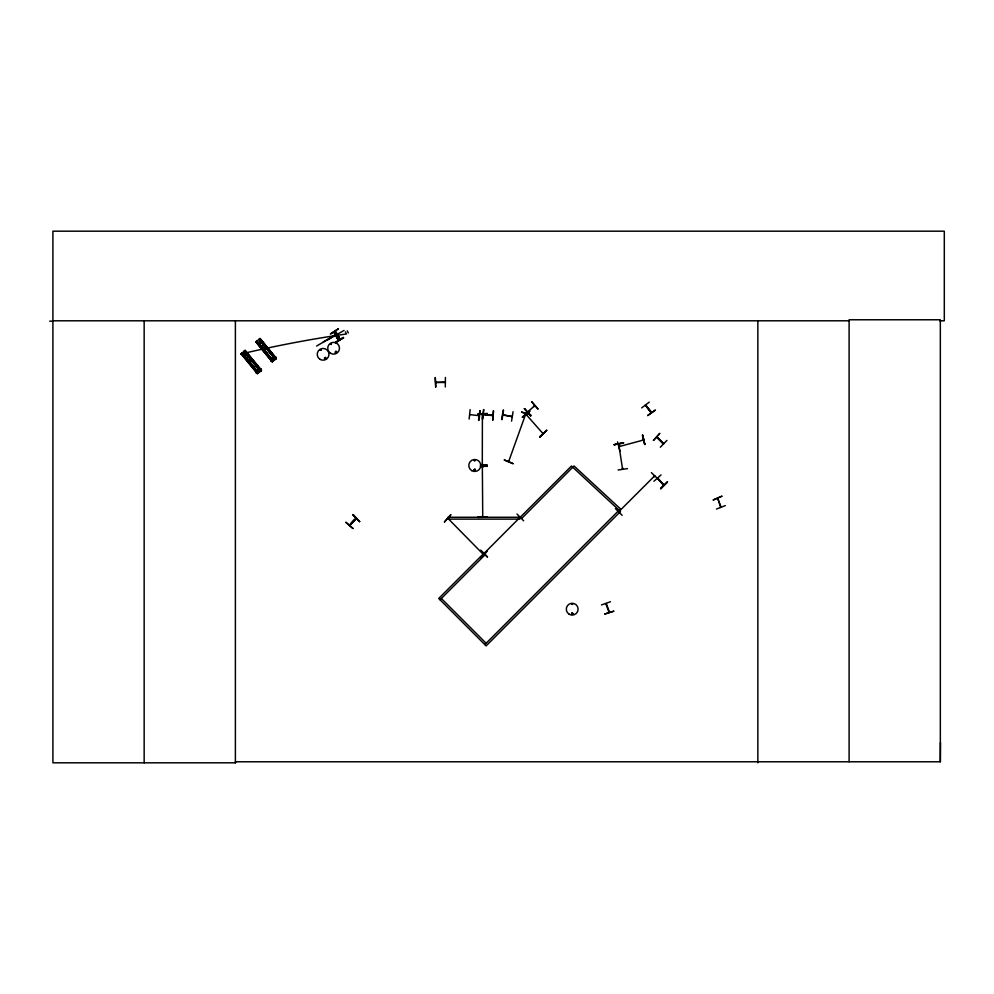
<?xml version="1.0" encoding="UTF-8"?>
<svg xmlns="http://www.w3.org/2000/svg" width="994" height="994" viewBox="0 0 994 994"><rect width="100%" height="100%" fill="white"/><g stroke="black" fill="none" stroke-linecap="round" stroke-linejoin="round"><path stroke-width="1.49" d="M939.653 320.801L944.3 320.801L944.3 231.18L52.906 231.18L52.906 762.82L235.528 762.82L235.404 761.777L940.336 761.777L940.473 742.555M618.715 444.219L622.579 469.156L622.89 468.348M619.25 444.877L619.138 444.156M483.482 554.54L448.095 518.545M448.605 519.067L448.033 518.508M482.972 554.018L483.569 554.652M657.742 437.633L656.748 437.174L663.396 443.97M609.496 612.205L606.29 603.507M479.021 415.641L469.876 414.635M483.593 414.635L492.689 415.206M470.15 409.615L469.131 419.058M479.841 410.795L478.561 420.213M479.046 420.263L480.189 410.833M482.326 418.996L483.519 409.578M482.724 419.046L483.867 409.615M482.301 466.559L482.314 467.217M482.836 517.017L482.401 516.159L482.376 517.091M321.099 350.174L320.118 350.05L321.099 349.925M324.404 358.163C327.113 355.169 325.324 361.63 324.578 357.741M336.481 352.1C334.568 353.839 335.86 350.41 336.332 351.814M336.693 352.1C334.071 355.082 335.81 348.596 336.631 352.559M474.262 460.545C475.915 458.893 474.536 462.521 474.449 460.21M473.852 469.913C476.25 466.845 475.281 473.243 473.952 469.69M474.138 469.913C475.84 467.963 475.07 471.839 474.225 470.063M571.749 604.116L572.706 604.377L571.798 604.004M572.755 613.758C571.861 611.285 571.177 615.771 572.842 613.609M573.091 613.845C571.5 610.54 571.003 616.131 572.942 614.043M526.248 413.815L525.553 414.66L525.901 413.666M527.106 414.933L526.584 414.287M543.233 433.247L542.761 432.651M501.647 419.505L503.212 410.137M502.032 419.567L503.56 410.187M512.283 416.585L502.952 414.734M511.562 421.108L513.066 411.727M482.413 415.169L482.401 414.113M482.351 466.559L482.736 517.116M482.786 464.77L482.401 464.012L482.401 464.968M509.363 460.856L509.04 461.614L508.866 460.682M274.332 359.666L273.226 359.219M645.851 405.9L645.665 404.968M650.648 412.038L651.517 412.448M645.404 405.167L651.43 412.262M618.753 446.306L619.858 446.356L618.84 446.629M663.694 443.659L662.638 443.212M356.361 518.47C340.843 535.741 356.163 515.526 355.765 519.092M618.74 444.02L618.827 445.014M622.965 469.168L622.778 468.261M520.396 517.638L519.39 518.011M664.054 485.035L657.655 478.015M521.577 412.137L530.709 414.796L521.601 412.075M525.59 414.56L526.186 413.864L525.863 414.771M543.059 433.546L542.712 432.614M508.704 461.427L525.789 413.827M527.59 411.901L534.722 405.751M533.728 406.148L534.076 406.558M324.765 357.84L325.647 358.722L325.324 357.604M618.852 446.281L619.684 446.455M619.858 446.356L619.063 446.666M643.329 440.118L642.472 439.87L643.416 439.708M350.36 524.708L349.528 524.807M356.187 518.582L349.826 525.242M520.011 517.365L484.177 553.323M520.272 517.762L519.85 518.259M618.74 511.612L619.299 511.14M653.965 476.399L654.636 475.865L618.74 511.761L619.349 511.152M492.689 415.256L483.656 414.113M485.084 553.012L484.587 553.447M336.258 335.711L337.438 336.022M353.007 528.435L345.788 522.223L352.907 528.522M480.549 550.477L487.333 557.112M484.252 553.248L484.923 552.565M483.668 555.373L487.11 551.148L480.524 557.994M523.639 520.806L516.979 514.035M615.41 508.605L622.132 515.327M651.381 472.635L658.227 479.22M654.251 476.772L654.872 476.089M440.044 599.78L484.823 555L483.519 553.695L438.727 598.475L486.128 645.876L620.48 511.525L571.463 466.037L520.583 516.917L521.887 518.222L574.023 465.987L620.418 508.866L484.823 644.572M653.456 440.367L659.842 433.334L653.505 440.417M666.937 440.417L660.314 447.225M531.715 401.725L537.978 408.894M537.878 408.981L531.691 401.762M492.701 415.678L483.407 414.51M653.94 481.233L661.035 474.921M660.525 488.439L667.459 481.953M522.397 417.12L529.802 411.143L522.372 417.082M522.633 417.381L529.715 411.044M539.73 436.701L546.762 430.315M539.966 436.962L546.712 430.265L539.99 437M482.736 415.057L482.736 414.2M482.736 467.317L482.836 466.546M242.971 355.628L246.649 352.621M257.806 343.75L261.472 340.743M244.077 356.97L247.755 353.963M258.912 345.092L262.578 342.085M245.729 358.996L249.407 355.989M260.565 347.117L264.23 344.11M247.195 360.797L250.873 357.778M262.031 348.919L265.696 345.9M248.848 362.81L252.526 359.803M263.683 350.932L267.361 347.925M255.955 371.47L259.633 368.463M270.778 359.592L274.456 356.585M255.818 372.564L260.714 368.55M255.943 372.713L260.85 368.699M270.641 360.685L275.549 356.672M270.778 360.834L275.673 356.821M276.382 358.387L260.093 338.469L255.868 341.961L272.17 361.866L276.394 358.374M641.714 407.888L649.256 402.123M647.728 415.579L655.456 410.037L647.641 415.48M336.307 334.158L322.988 342.234M316.577 346.049L336.469 334.444M327.97 339.712L344.073 330.406M336.158 335.537L337.177 335.177M336.357 335.885L337.277 335.351M336.494 336.109L337.413 335.574M336.593 336.283L337.612 335.922M337.016 337.948L339.24 337.115M337.14 338.171L339.178 337.003M335.214 342.334L343.439 337.587M335.388 342.632L343.613 337.885M259.397 371.47L258.39 370.849M717.767 498.317L720.638 507.362M716.488 509.052L725.334 505.598M601.482 604.948L610.428 601.755M605.781 603.656L609.049 612.403M604.874 614.031L613.944 611.136L604.849 613.969M617.535 441.895L619.933 451.09M618.976 446.629L643.404 440.044M526.385 414.2L527.031 414.871L526.497 414.274M614.193 444.616L623.573 443.113M618.082 470L627.475 468.609M331.151 344.496L331.288 343.477L331.027 344.433M663.284 443.784L656.81 437.248M512.072 416.648L502.902 415.057M663.756 485.184L657.481 478.313L663.744 485.32M526.733 415.132L526.124 414.473M480.537 465.055L487.321 465.428M480.537 465.117L487.321 465.068M480.524 465.838L487.321 466.323L480.537 466.372M480.537 466.298L487.321 466.198M477.816 517.253L487.321 517.191L477.816 517.377M49.7 321.174L52.906 321.161M52.906 320.801L849.1 320.801M445.163 382.031L435.819 382.442M435.993 382.442L445.3 382.491M435.794 386.977L435.26 377.471L435.658 386.977M445.287 386.977L445.424 377.471M645.827 405.092L651.455 412.361M483.308 553.77L483.817 554.341M542.848 433.459L526.236 414.597M651.058 412.547L645.466 405.241L651.182 412.721M352.833 514.904L359.642 521.539M480.823 550.191L487.582 556.864M447.76 518.744L448.605 518.967M657.046 437.012L663.594 443.486M441.348 598.475L486.128 643.255M524.397 408.683L530.895 415.616M260.006 338.544L276.307 358.449M259.807 338.706L276.108 358.61M259.608 338.867L275.91 358.772L259.521 338.942M260.254 340.296L275.661 358.971M259.757 340.693L274.245 358.188M274.841 359.654L273.71 360.573M258.092 342.085L272.493 359.642M256.862 341.141L273.201 361.021M256.825 341.166L273.126 361.071M257.558 342.532L272.965 361.207M256.154 341.725L272.493 361.605M255.955 341.886L272.182 361.853M245.009 350.559L261.323 370.464M244.971 350.584L261.285 370.489M244.785 350.745L261 370.725M260.85 370.837L244.536 350.944L260.763 370.911M244.263 351.168L260.602 371.048M244.064 351.329L259.409 370.066L243.977 351.404M260.006 371.532L258.887 372.452M257.657 371.532L243.281 353.951L257.583 371.594M242.039 353.019L258.378 372.899M258.142 373.085L242.797 354.349L258.067 373.148M241.517 353.442L257.918 373.272M347.204 330.84L348.385 332.903M345.378 331.897L346.558 333.959A1152.531 1073.247 12.9 0 0 240.697 354.088M335.425 331.089L340.172 339.314M339.836 339.513L335.028 331.325L339.737 339.563M334.059 331.884L338.805 340.11L333.934 331.946M333.636 332.12L338.345 340.37M717.755 498.392L721.023 507.002M642.323 435.248L644.845 444.405M482.301 464.77L482.401 414.212L482.413 415.07M622.455 468.311L622.579 469.156M940.336 761.777L940.336 319.77L849.1 319.77L849.1 761.777M757.85 320.801L757.85 762.82M235.392 320.801L235.392 762.82M144.155 320.801L144.155 762.82M493.496 410.783L492.813 420.276L493.434 410.783M248.873 359.927C249.767 364.065 252.277 357.405 248.873 359.927M263.708 348.049C264.59 352.187 267.1 345.527 263.708 348.049M504.356 459.998L513.128 463.651L504.356 459.998M353.106 514.619L359.592 521.589L353.106 514.619M450.767 514.805L444.467 521.937L450.767 514.805M524.447 408.633L530.61 415.89L524.447 408.633M667.446 481.941L660.786 488.737L667.446 481.941M245.269 350.348L241.033 353.839L257.334 373.744L261.571 370.253L245.183 350.422M338.382 328.828L330.393 333.996L338.358 328.79M343.402 337.525L335.413 342.669L343.377 337.463M721.843 496.242L713.108 500.019L721.83 496.205M642.708 435.136L644.721 444.442L642.708 435.136M623.511 442.728L614.205 444.74L623.511 442.728M487.321 413.554L477.816 414.138L487.321 413.554M519.85 517.265L447.896 517.265L447.896 519.116L519.85 519.116L519.85 517.265M275.425 359.169L259.086 339.289L275.363 359.219M272.741 361.394L256.427 341.501L272.654 361.468M257.657 373.483L241.356 353.578L257.583 373.545M330.667 353.367A5.902 5.902 0 0 0 339.513 348.248A5.902 5.902 0 0 0 330.667 343.141A5.902 5.902 0 0 0 330.667 353.367M320.155 359.43A5.902 5.902 0 0 0 329.002 354.324A5.902 5.902 0 0 0 320.155 349.205A5.902 5.902 0 0 0 320.155 359.43M471.777 470.671A6.014 6.014 0 0 0 480.785 465.478A6.014 6.014 0 0 0 471.777 460.272A6.014 6.014 0 0 0 471.777 470.671M569.239 614.292A5.914 5.914 0 0 0 578.11 609.173A5.914 5.914 0 0 0 569.239 604.054A5.914 5.914 0 0 0 569.239 614.292"/></g></svg>
